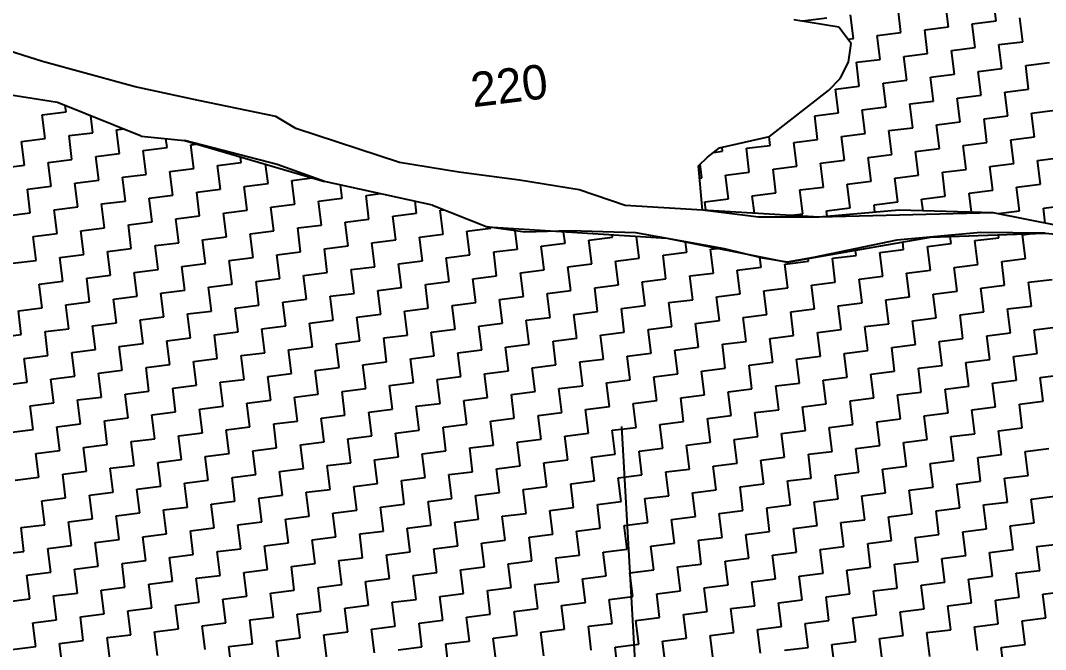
# Model space of a CAD drawing. Header units: metres. Extents: x 286056 to 292206, y 2024114 to 2027347.
# Drawn here: x 290809 to 291223.7, y 2025728.8 to 2025983.3 of the extents above; entities that cross this region are included whole.
import ezdxf
from ezdxf.enums import TextEntityAlignment as Align

# ---------------------------------------------------------------- set-up
doc = ezdxf.new("R2010")
doc.units = ezdxf.units.M
for name, color, linetype in [('LINE_WATER', 4, 'Continuous'), ('POLY_HATCH', 12, 'Continuous'), ('TEXT_PARCEL', 7, 'Continuous')]:
    doc.layers.add(name, color=color, linetype=linetype)
doc.styles.add('TEXT_MAP', font='')
doc.styles.get('TEXT_MAP').set_extended_font_data('Kruti Dev 050')

# ---------------------------------------------------------------- blocks, each defined once
blk = doc.blocks.new('13')
blk.add_lwpolyline([(621.399, 268.435), (623.012, 292.642)])
at = {"layer": 'LINE_WATER'}
for p, q in [((595.35, 315.261), (590.86, 317.321)), ((599.987, 313.349), (595.35, 315.261)), ((595.87, 313.047), (591.969, 314.151)), ((599.992, 310.767), (595.87, 313.047)), ((603.183, 312.233), (599.987, 313.349)), ((607.084, 310.908), (603.183, 312.233)), ((608.041, 310.173), (607.084, 310.908)), ((606.837, 308.413), (602.2, 310.252)), ((613.193, 307.745), (608.041, 310.173)), ((609.192, 307.235), (606.837, 308.413)), ((616.21, 306.862), (613.193, 307.745)), ((614.639, 305.323), (609.192, 307.235)), ((619.302, 306.053), (616.21, 306.862)), ((622.319, 305.17), (619.302, 306.053)), ((624.601, 304.067), (622.319, 305.17)), ((628.576, 303.331), (624.601, 304.067)), ((619.237, 303.322), (617.324, 303.837)), ((631.446, 302.596), (628.576, 303.331)), ((621.593, 303.102), (619.237, 303.322)), ((624.978, 302.587), (621.593, 303.102)), ((629.468, 301.189), (624.978, 302.587)), ((634.575, 302.215), (631.446, 302.596)), ((638.771, 302.068), (634.575, 302.215)), ((643.628, 301.332), (638.771, 302.068)), ((631.382, 300.453), (629.468, 301.189)), ((646.941, 300.229), (643.628, 301.332)), ((632.633, 300.086), (631.382, 300.453)), ((634.032, 300.159), (632.633, 300.086)), ((638.448, 300.527), (634.032, 300.159)), ((642.864, 300.38), (638.448, 300.527)), ((646.176, 299.938), (642.864, 300.38))]:
    blk.add_line(p, q, dxfattribs=at)
at = {"layer": 'POLY_HATCH', "linetype": 'Continuous'}
for p, q in [((595, 312.5), (596.25, 312.5)), ((595, 311.25), (595, 312.5)), ((596.25, 312.5), (596.25, 312.837)), ((635, 312.5), (636.25, 312.5)), ((635, 312.472), (635, 312.5)), ((637.5, 311.25), (637.5, 312.5)), ((640, 311.25), (640, 312.5)), ((642.5, 311.25), (642.5, 312.5)), ((645, 311.25), (645, 312.5)), ((597.5, 311.25), (597.5, 312.145)), ((593.75, 311.25), (595, 311.25)), ((593.75, 310), (593.75, 311.25)), ((596.25, 311.25), (597.5, 311.25)), ((596.25, 310), (596.25, 311.25)), ((598.75, 311.25), (599.118, 311.25)), ((598.75, 310), (598.75, 311.25)), ((637.212, 311.25), (637.5, 311.25)), ((638.75, 311.25), (640, 311.25)), ((638.75, 310), (638.75, 311.25)), ((641.25, 311.25), (642.5, 311.25)), ((641.25, 310), (641.25, 311.25)), ((643.75, 311.25), (645, 311.25)), ((643.75, 310), (643.75, 311.25)), ((646.25, 310), (646.25, 311.25)), ((601.25, 310), (601.25, 310.473)), ((592.5, 310), (593.75, 310)), ((595, 310), (596.25, 310)), ((595, 308.75), (595, 310)), ((597.5, 310), (598.75, 310)), ((597.5, 308.75), (597.5, 310)), ((600, 310), (601.25, 310)), ((600, 308.75), (600, 310)), ((602.5, 310), (602.783, 310)), ((602.5, 308.75), (602.5, 310)), ((637.5, 310), (638.75, 310)), ((637.5, 308.75), (637.5, 310)), ((640, 310), (641.25, 310)), ((640, 308.75), (640, 310)), ((642.5, 310), (643.75, 310)), ((642.5, 308.75), (642.5, 310)), ((645, 310), (646.25, 310)), ((645, 308.75), (645, 310)), ((593.75, 308.75), (595, 308.75)), ((593.75, 307.5), (593.75, 308.75)), ((596.25, 308.75), (597.5, 308.75)), ((596.25, 307.5), (596.25, 308.75)), ((598.75, 308.75), (600, 308.75)), ((598.75, 307.5), (598.75, 308.75)), ((601.25, 308.75), (602.5, 308.75)), ((601.25, 307.5), (601.25, 308.75)), ((603.75, 308.75), (605, 308.75)), ((603.75, 307.5), (603.75, 308.75)), ((605, 308.75), (605, 309.044)), ((636.25, 308.75), (637.5, 308.75)), ((636.25, 307.5), (636.25, 308.75)), ((638.75, 308.75), (640, 308.75)), ((638.75, 307.5), (638.75, 308.75)), ((641.25, 308.75), (642.5, 308.75)), ((641.25, 307.5), (641.25, 308.75)), ((643.75, 308.75), (645, 308.75)), ((643.75, 307.5), (643.75, 308.75)), ((646.25, 308.75), (647.5, 308.75)), ((646.25, 307.5), (646.25, 308.75)), ((606.25, 307.5), (606.25, 308.505)), ((592.5, 307.5), (593.75, 307.5)), ((595, 307.5), (596.25, 307.5)), ((595, 306.25), (595, 307.5)), ((597.5, 307.5), (598.75, 307.5)), ((597.5, 306.25), (597.5, 307.5)), ((600, 307.5), (601.25, 307.5)), ((600, 306.25), (600, 307.5)), ((602.5, 307.5), (603.75, 307.5)), ((602.5, 306.25), (602.5, 307.5)), ((605, 307.5), (606.25, 307.5)), ((605, 306.25), (605, 307.5)), ((607.5, 307.5), (608.579, 307.5)), ((607.5, 306.25), (607.5, 307.5)), ((635, 307.5), (636.25, 307.5)), ((635, 306.25), (635, 307.5)), ((637.5, 307.5), (638.75, 307.5)), ((637.5, 306.25), (637.5, 307.5)), ((640, 307.5), (641.25, 307.5)), ((640, 306.25), (640, 307.5)), ((642.5, 307.5), (643.75, 307.5)), ((642.5, 306.25), (642.5, 307.5)), ((645, 307.5), (646.25, 307.5)), ((645, 306.25), (645, 307.5)), ((610, 306.25), (610, 306.952)), ((632.5, 306.25), (632.5, 306.714)), ((593.75, 306.25), (595, 306.25)), ((593.75, 305), (593.75, 306.25)), ((596.25, 306.25), (597.5, 306.25)), ((596.25, 305), (596.25, 306.25)), ((598.75, 306.25), (600, 306.25)), ((598.75, 305), (598.75, 306.25)), ((601.25, 306.25), (602.5, 306.25)), ((601.25, 305), (601.25, 306.25)), ((603.75, 306.25), (605, 306.25)), ((603.75, 305), (603.75, 306.25)), ((606.25, 306.25), (607.5, 306.25)), ((606.25, 305), (606.25, 306.25)), ((608.75, 306.25), (610, 306.25)), ((608.75, 305), (608.75, 306.25)), ((611.25, 306.25), (611.999, 306.25)), ((611.25, 305), (611.25, 306.25)), ((629.523, 306.25), (630, 306.25)), ((630, 306.25), (630, 306.464)), ((631.25, 306.25), (632.5, 306.25)), ((631.25, 305), (631.25, 306.25)), ((633.75, 306.25), (635, 306.25)), ((633.75, 305), (633.75, 306.25)), ((636.25, 306.25), (637.5, 306.25)), ((636.25, 305), (636.25, 306.25)), ((638.75, 306.25), (640, 306.25)), ((638.75, 305), (638.75, 306.25)), ((641.25, 306.25), (642.5, 306.25)), ((641.25, 305), (641.25, 306.25)), ((643.75, 306.25), (645, 306.25)), ((643.75, 305), (643.75, 306.25)), ((646.25, 306.25), (647.5, 306.25)), ((646.25, 305), (646.25, 306.25)), ((613.75, 305), (613.75, 305.635)), ((628.75, 305), (628.75, 305.721)), ((592.5, 305), (593.75, 305)), ((595, 305), (596.25, 305)), ((595, 303.75), (595, 305)), ((597.5, 305), (598.75, 305)), ((597.5, 303.75), (597.5, 305)), ((600, 305), (601.25, 305)), ((600, 303.75), (600, 305)), ((602.5, 305), (603.75, 305)), ((602.5, 303.75), (602.5, 305)), ((605, 305), (606.25, 305)), ((605, 303.75), (605, 305)), ((607.5, 305), (608.75, 305)), ((607.5, 303.75), (607.5, 305)), ((610, 305), (611.25, 305)), ((610, 303.75), (610, 305)), ((612.5, 305), (613.75, 305)), ((612.5, 303.75), (612.5, 305)), ((615, 305), (615.222, 305)), ((615, 303.75), (615, 305)), ((628.63, 305), (628.75, 305)), ((630, 305), (631.25, 305)), ((630, 303.75), (630, 305)), ((632.5, 305), (633.75, 305)), ((632.5, 303.75), (632.5, 305)), ((635, 305), (636.25, 305)), ((635, 303.75), (635, 305)), ((637.5, 305), (638.75, 305)), ((637.5, 303.75), (637.5, 305)), ((640, 305), (641.25, 305)), ((640, 303.75), (640, 305)), ((642.5, 305), (643.75, 305)), ((642.5, 303.75), (642.5, 305)), ((645, 305), (646.25, 305)), ((645, 303.75), (645, 305)), ((593.75, 303.75), (595, 303.75)), ((593.75, 302.5), (593.75, 303.75)), ((596.25, 303.75), (597.5, 303.75)), ((596.25, 302.5), (596.25, 303.75)), ((598.75, 303.75), (600, 303.75)), ((598.75, 302.5), (598.75, 303.75)), ((601.25, 303.75), (602.5, 303.75)), ((601.25, 302.5), (601.25, 303.75)), ((603.75, 303.75), (605, 303.75)), ((603.75, 302.5), (603.75, 303.75)), ((606.25, 303.75), (607.5, 303.75)), ((606.25, 302.5), (606.25, 303.75)), ((608.75, 303.75), (610, 303.75)), ((608.75, 302.5), (608.75, 303.75)), ((611.25, 303.75), (612.5, 303.75)), ((611.25, 302.5), (611.25, 303.75)), ((613.75, 303.75), (615, 303.75)), ((613.75, 302.5), (613.75, 303.75)), ((616.25, 303.75), (617.5, 303.75)), ((616.25, 302.5), (616.25, 303.75)), ((617.5, 303.75), (617.5, 303.79)), ((618.75, 302.5), (618.75, 303.454)), ((628.75, 303.75), (630, 303.75)), ((628.75, 303.299), (628.75, 303.75)), ((631.25, 303.75), (632.5, 303.75)), ((631.25, 302.834), (631.25, 303.75)), ((633.75, 303.75), (635, 303.75)), ((633.75, 302.5), (633.75, 303.75)), ((636.25, 303.75), (637.5, 303.75)), ((636.25, 302.5), (636.25, 303.75)), ((638.75, 303.75), (640, 303.75)), ((638.75, 302.5), (638.75, 303.75)), ((641.25, 303.75), (642.5, 303.75)), ((641.25, 302.5), (641.25, 303.75)), ((643.75, 303.75), (645, 303.75)), ((643.75, 302.5), (643.75, 303.75)), ((646.25, 303.75), (647.5, 303.75)), ((646.25, 302.5), (646.25, 303.75)), ((621.25, 302.5), (621.25, 303.097)), ((592.5, 302.5), (593.75, 302.5)), ((592.5, 301.25), (592.5, 302.5)), ((595, 302.5), (596.25, 302.5)), ((595, 301.25), (595, 302.5)), ((597.5, 302.5), (598.75, 302.5)), ((597.5, 301.25), (597.5, 302.5)), ((600, 302.5), (601.25, 302.5)), ((600, 301.25), (600, 302.5)), ((602.5, 302.5), (603.75, 302.5)), ((602.5, 301.25), (602.5, 302.5)), ((605, 302.5), (606.25, 302.5)), ((605, 301.25), (605, 302.5)), ((607.5, 302.5), (608.75, 302.5)), ((607.5, 301.25), (607.5, 302.5)), ((610, 302.5), (611.25, 302.5)), ((610, 301.25), (610, 302.5)), ((612.5, 302.5), (613.75, 302.5)), ((612.5, 301.25), (612.5, 302.5)), ((615, 302.5), (616.25, 302.5)), ((615, 301.25), (615, 302.5)), ((617.5, 302.5), (618.75, 302.5)), ((617.5, 301.25), (617.5, 302.5)), ((620, 302.5), (621.25, 302.5)), ((620, 301.25), (620, 302.5)), ((622.5, 302.5), (623.75, 302.5)), ((622.5, 301.25), (622.5, 302.5)), ((623.75, 302.5), (623.75, 302.626)), ((625, 301.25), (625, 302.39)), ((633.044, 302.5), (633.75, 302.5)), ((635, 302.5), (636.25, 302.5)), ((635, 302.2), (635, 302.5)), ((637.5, 302.5), (638.75, 302.5)), ((637.5, 302.113), (637.5, 302.5)), ((640, 302.5), (641.25, 302.5)), ((640, 301.882), (640, 302.5)), ((642.5, 302.5), (643.75, 302.5)), ((642.5, 301.503), (642.5, 302.5)), ((645, 302.5), (646.25, 302.5)), ((645, 301.25), (645, 302.5)), ((627.5, 301.25), (627.5, 301.783)), ((591.25, 301.25), (592.5, 301.25)), ((593.75, 301.25), (595, 301.25)), ((593.75, 300), (593.75, 301.25)), ((596.25, 301.25), (597.5, 301.25)), ((596.25, 300), (596.25, 301.25)), ((598.75, 301.25), (600, 301.25)), ((598.75, 300), (598.75, 301.25)), ((601.25, 301.25), (602.5, 301.25)), ((601.25, 300), (601.25, 301.25)), ((603.75, 301.25), (605, 301.25)), ((603.75, 300), (603.75, 301.25)), ((606.25, 301.25), (607.5, 301.25)), ((606.25, 300), (606.25, 301.25)), ((608.75, 301.25), (610, 301.25)), ((608.75, 300), (608.75, 301.25)), ((611.25, 301.25), (612.5, 301.25)), ((611.25, 300), (611.25, 301.25)), ((613.75, 301.25), (615, 301.25)), ((613.75, 300), (613.75, 301.25)), ((616.25, 301.25), (617.5, 301.25)), ((616.25, 300), (616.25, 301.25)), ((618.75, 301.25), (620, 301.25)), ((618.75, 300), (618.75, 301.25)), ((621.25, 301.25), (622.5, 301.25)), ((621.25, 300), (621.25, 301.25)), ((623.75, 301.25), (625, 301.25)), ((623.75, 300), (623.75, 301.25)), ((626.25, 301.25), (627.5, 301.25)), ((626.25, 300), (626.25, 301.25)), ((628.75, 301.25), (629.112, 301.25)), ((628.75, 300), (628.75, 301.25)), ((643.876, 301.25), (645, 301.25)), ((646.25, 301.25), (647.5, 301.25)), ((646.25, 300.459), (646.25, 301.25)), ((631.25, 300), (631.25, 300.504)), ((633.75, 300), (633.75, 300.142)), ((636.25, 300), (636.25, 300.268)), ((638.75, 300), (638.75, 300.394)), ((641.25, 300), (641.25, 300.377)), ((643.75, 300), (643.75, 300.154)), ((592.5, 300), (593.75, 300)), ((592.5, 298.75), (592.5, 300)), ((595, 300), (596.25, 300)), ((595, 298.75), (595, 300)), ((597.5, 300), (598.75, 300)), ((597.5, 298.75), (597.5, 300)), ((600, 300), (601.25, 300)), ((600, 298.75), (600, 300)), ((602.5, 300), (603.75, 300)), ((602.5, 298.75), (602.5, 300)), ((605, 300), (606.25, 300)), ((605, 298.75), (605, 300)), ((607.5, 300), (608.75, 300)), ((607.5, 298.75), (607.5, 300)), ((610, 300), (611.25, 300)), ((610, 298.75), (610, 300)), ((612.5, 300), (613.75, 300)), ((612.5, 298.75), (612.5, 300)), ((615, 300), (616.25, 300)), ((615, 298.75), (615, 300)), ((617.5, 300), (618.75, 300)), ((617.5, 298.75), (617.5, 300)), ((620, 300), (621.25, 300)), ((620, 298.75), (620, 300)), ((622.5, 300), (623.75, 300)), ((622.5, 298.75), (622.5, 300)), ((625, 300), (626.25, 300)), ((625, 298.75), (625, 300)), ((627.5, 300), (628.75, 300)), ((627.5, 298.75), (627.5, 300)), ((630, 300), (631.25, 300)), ((630, 298.75), (630, 300)), ((632.5, 300), (633.75, 300)), ((632.5, 298.75), (632.5, 300)), ((635, 300), (636.25, 300)), ((635, 298.75), (635, 300)), ((637.5, 300), (638.75, 300)), ((637.5, 298.75), (637.5, 300)), ((640, 300), (641.25, 300)), ((640, 298.75), (640, 300)), ((642.5, 300), (643.75, 300)), ((642.5, 298.75), (642.5, 300)), ((645, 300), (645.484, 300)), ((645, 298.75), (645, 300)), ((591.25, 298.75), (592.5, 298.75)), ((593.75, 298.75), (595, 298.75)), ((593.75, 297.5), (593.75, 298.75)), ((596.25, 298.75), (597.5, 298.75)), ((596.25, 297.5), (596.25, 298.75)), ((598.75, 298.75), (600, 298.75)), ((598.75, 297.5), (598.75, 298.75)), ((601.25, 298.75), (602.5, 298.75)), ((601.25, 297.5), (601.25, 298.75)), ((603.75, 298.75), (605, 298.75)), ((603.75, 297.5), (603.75, 298.75)), ((606.25, 298.75), (607.5, 298.75)), ((606.25, 297.5), (606.25, 298.75)), ((608.75, 298.75), (610, 298.75)), ((608.75, 297.5), (608.75, 298.75)), ((611.25, 298.75), (612.5, 298.75)), ((611.25, 297.5), (611.25, 298.75)), ((613.75, 298.75), (615, 298.75)), ((613.75, 297.5), (613.75, 298.75)), ((616.25, 298.75), (617.5, 298.75)), ((616.25, 297.5), (616.25, 298.75)), ((618.75, 298.75), (620, 298.75)), ((618.75, 297.5), (618.75, 298.75)), ((621.25, 298.75), (622.5, 298.75)), ((621.25, 297.5), (621.25, 298.75)), ((623.75, 298.75), (625, 298.75)), ((623.75, 297.5), (623.75, 298.75)), ((626.25, 298.75), (627.5, 298.75)), ((626.25, 297.5), (626.25, 298.75)), ((628.75, 298.75), (630, 298.75)), ((628.75, 297.5), (628.75, 298.75)), ((631.25, 298.75), (632.5, 298.75)), ((631.25, 297.5), (631.25, 298.75)), ((633.75, 298.75), (635, 298.75)), ((633.75, 297.5), (633.75, 298.75)), ((636.25, 298.75), (637.5, 298.75)), ((636.25, 297.5), (636.25, 298.75)), ((638.75, 298.75), (640, 298.75)), ((638.75, 297.5), (638.75, 298.75)), ((641.25, 298.75), (642.5, 298.75)), ((641.25, 297.5), (641.25, 298.75)), ((643.75, 298.75), (645, 298.75)), ((643.75, 297.5), (643.75, 298.75)), ((592.5, 297.5), (593.75, 297.5)), ((592.5, 296.25), (592.5, 297.5)), ((595, 297.5), (596.25, 297.5)), ((595, 296.25), (595, 297.5)), ((597.5, 297.5), (598.75, 297.5)), ((597.5, 296.25), (597.5, 297.5)), ((600, 297.5), (601.25, 297.5)), ((600, 296.25), (600, 297.5)), ((602.5, 297.5), (603.75, 297.5)), ((602.5, 296.25), (602.5, 297.5)), ((605, 297.5), (606.25, 297.5)), ((605, 296.25), (605, 297.5)), ((607.5, 297.5), (608.75, 297.5)), ((607.5, 296.25), (607.5, 297.5)), ((610, 297.5), (611.25, 297.5)), ((610, 296.25), (610, 297.5)), ((612.5, 297.5), (613.75, 297.5)), ((612.5, 296.25), (612.5, 297.5)), ((615, 297.5), (616.25, 297.5)), ((615, 296.25), (615, 297.5)), ((617.5, 297.5), (618.75, 297.5)), ((617.5, 296.25), (617.5, 297.5)), ((620, 297.5), (621.25, 297.5)), ((620, 296.25), (620, 297.5)), ((622.5, 297.5), (623.75, 297.5)), ((622.5, 296.25), (622.5, 297.5)), ((625, 297.5), (626.25, 297.5)), ((625, 296.25), (625, 297.5)), ((627.5, 297.5), (628.75, 297.5)), ((627.5, 296.25), (627.5, 297.5)), ((630, 297.5), (631.25, 297.5)), ((630, 296.25), (630, 297.5)), ((632.5, 297.5), (633.75, 297.5)), ((632.5, 296.25), (632.5, 297.5)), ((635, 297.5), (636.25, 297.5)), ((635, 296.25), (635, 297.5)), ((637.5, 297.5), (638.75, 297.5)), ((637.5, 296.25), (637.5, 297.5)), ((640, 297.5), (641.25, 297.5)), ((640, 296.25), (640, 297.5)), ((642.5, 297.5), (643.75, 297.5)), ((642.5, 296.25), (642.5, 297.5)), ((645, 297.5), (646.25, 297.5)), ((645, 296.25), (645, 297.5)), ((591.25, 296.25), (592.5, 296.25)), ((593.75, 296.25), (595, 296.25)), ((593.75, 295), (593.75, 296.25)), ((596.25, 296.25), (597.5, 296.25)), ((596.25, 295), (596.25, 296.25)), ((598.75, 296.25), (600, 296.25)), ((598.75, 295), (598.75, 296.25)), ((601.25, 296.25), (602.5, 296.25)), ((601.25, 295), (601.25, 296.25)), ((603.75, 296.25), (605, 296.25)), ((603.75, 295), (603.75, 296.25)), ((606.25, 296.25), (607.5, 296.25)), ((606.25, 295), (606.25, 296.25)), ((608.75, 296.25), (610, 296.25)), ((608.75, 295), (608.75, 296.25)), ((611.25, 296.25), (612.5, 296.25)), ((611.25, 295), (611.25, 296.25)), ((613.75, 296.25), (615, 296.25)), ((613.75, 295), (613.75, 296.25)), ((616.25, 296.25), (617.5, 296.25)), ((616.25, 295), (616.25, 296.25)), ((618.75, 296.25), (620, 296.25)), ((618.75, 295), (618.75, 296.25)), ((621.25, 296.25), (622.5, 296.25)), ((621.25, 295), (621.25, 296.25)), ((623.75, 296.25), (625, 296.25)), ((623.75, 295), (623.75, 296.25)), ((626.25, 296.25), (627.5, 296.25)), ((626.25, 295), (626.25, 296.25)), ((628.75, 296.25), (630, 296.25)), ((628.75, 295), (628.75, 296.25)), ((631.25, 296.25), (632.5, 296.25)), ((631.25, 295), (631.25, 296.25)), ((633.75, 296.25), (635, 296.25)), ((633.75, 295), (633.75, 296.25)), ((636.25, 296.25), (637.5, 296.25)), ((636.25, 295), (636.25, 296.25)), ((638.75, 296.25), (640, 296.25)), ((638.75, 295), (638.75, 296.25)), ((641.25, 296.25), (642.5, 296.25)), ((641.25, 295), (641.25, 296.25)), ((643.75, 296.25), (645, 296.25)), ((643.75, 295), (643.75, 296.25)), ((592.5, 295), (593.75, 295)), ((592.5, 293.75), (592.5, 295)), ((595, 295), (596.25, 295)), ((595, 293.75), (595, 295)), ((597.5, 295), (598.75, 295)), ((597.5, 293.75), (597.5, 295)), ((600, 295), (601.25, 295)), ((600, 293.75), (600, 295)), ((602.5, 295), (603.75, 295)), ((602.5, 293.75), (602.5, 295)), ((605, 295), (606.25, 295)), ((605, 293.75), (605, 295)), ((607.5, 295), (608.75, 295)), ((607.5, 293.75), (607.5, 295)), ((610, 295), (611.25, 295)), ((610, 293.75), (610, 295)), ((612.5, 295), (613.75, 295)), ((612.5, 293.75), (612.5, 295)), ((615, 295), (616.25, 295)), ((615, 293.75), (615, 295)), ((617.5, 295), (618.75, 295)), ((617.5, 293.75), (617.5, 295)), ((620, 295), (621.25, 295)), ((620, 293.75), (620, 295)), ((622.5, 295), (623.75, 295)), ((622.5, 293.75), (622.5, 295)), ((625, 295), (626.25, 295)), ((625, 293.75), (625, 295)), ((627.5, 295), (628.75, 295)), ((627.5, 293.75), (627.5, 295)), ((630, 295), (631.25, 295)), ((630, 293.75), (630, 295)), ((632.5, 295), (633.75, 295)), ((632.5, 293.75), (632.5, 295)), ((635, 295), (636.25, 295)), ((635, 293.75), (635, 295)), ((637.5, 295), (638.75, 295)), ((637.5, 293.75), (637.5, 295)), ((640, 295), (641.25, 295)), ((640, 293.75), (640, 295)), ((642.5, 295), (643.75, 295)), ((642.5, 293.75), (642.5, 295)), ((645, 295), (646.25, 295)), ((645, 293.75), (645, 295)), ((591.25, 293.75), (592.5, 293.75)), ((593.75, 293.75), (595, 293.75)), ((593.75, 292.5), (593.75, 293.75)), ((596.25, 293.75), (597.5, 293.75)), ((596.25, 292.5), (596.25, 293.75)), ((598.75, 293.75), (600, 293.75)), ((598.75, 292.5), (598.75, 293.75)), ((601.25, 293.75), (602.5, 293.75)), ((601.25, 292.5), (601.25, 293.75)), ((603.75, 293.75), (605, 293.75)), ((603.75, 292.5), (603.75, 293.75)), ((606.25, 293.75), (607.5, 293.75)), ((606.25, 292.5), (606.25, 293.75)), ((608.75, 293.75), (610, 293.75)), ((608.75, 292.5), (608.75, 293.75)), ((611.25, 293.75), (612.5, 293.75)), ((611.25, 292.5), (611.25, 293.75)), ((613.75, 293.75), (615, 293.75)), ((613.75, 292.5), (613.75, 293.75)), ((616.25, 293.75), (617.5, 293.75)), ((616.25, 292.5), (616.25, 293.75)), ((618.75, 293.75), (620, 293.75)), ((618.75, 292.5), (618.75, 293.75)), ((621.25, 293.75), (622.5, 293.75)), ((621.25, 292.5), (621.25, 293.75)), ((623.75, 293.75), (625, 293.75)), ((623.75, 292.5), (623.75, 293.75)), ((626.25, 293.75), (627.5, 293.75)), ((626.25, 292.5), (626.25, 293.75)), ((628.75, 293.75), (630, 293.75)), ((628.75, 292.5), (628.75, 293.75)), ((631.25, 293.75), (632.5, 293.75)), ((631.25, 292.5), (631.25, 293.75)), ((633.75, 293.75), (635, 293.75)), ((633.75, 292.5), (633.75, 293.75)), ((636.25, 293.75), (637.5, 293.75)), ((636.25, 292.5), (636.25, 293.75)), ((638.75, 293.75), (640, 293.75)), ((638.75, 292.5), (638.75, 293.75)), ((641.25, 293.75), (642.5, 293.75)), ((641.25, 292.5), (641.25, 293.75)), ((643.75, 293.75), (645, 293.75)), ((643.75, 292.5), (643.75, 293.75)), ((592.5, 292.5), (593.75, 292.5)), ((592.5, 291.25), (592.5, 292.5)), ((595, 292.5), (596.25, 292.5)), ((595, 291.25), (595, 292.5)), ((597.5, 292.5), (598.75, 292.5)), ((597.5, 291.25), (597.5, 292.5)), ((600, 292.5), (601.25, 292.5)), ((600, 291.25), (600, 292.5)), ((602.5, 292.5), (603.75, 292.5)), ((602.5, 291.25), (602.5, 292.5)), ((605, 292.5), (606.25, 292.5)), ((605, 291.25), (605, 292.5)), ((607.5, 292.5), (608.75, 292.5)), ((607.5, 291.25), (607.5, 292.5)), ((610, 292.5), (611.25, 292.5)), ((610, 291.25), (610, 292.5)), ((612.5, 292.5), (613.75, 292.5)), ((612.5, 291.25), (612.5, 292.5)), ((615, 292.5), (616.25, 292.5)), ((615, 291.25), (615, 292.5)), ((617.5, 292.5), (618.75, 292.5)), ((617.5, 291.25), (617.5, 292.5)), ((620, 292.5), (621.25, 292.5)), ((620, 291.25), (620, 292.5)), ((622.5, 292.5), (623.75, 292.5)), ((622.5, 291.25), (622.5, 292.5)), ((625, 292.5), (626.25, 292.5)), ((625, 291.25), (625, 292.5)), ((627.5, 292.5), (628.75, 292.5)), ((627.5, 291.25), (627.5, 292.5)), ((630, 292.5), (631.25, 292.5)), ((630, 291.25), (630, 292.5)), ((632.5, 292.5), (633.75, 292.5)), ((632.5, 291.25), (632.5, 292.5)), ((635, 292.5), (636.25, 292.5)), ((635, 291.25), (635, 292.5)), ((637.5, 292.5), (638.75, 292.5)), ((637.5, 291.25), (637.5, 292.5)), ((640, 292.5), (641.25, 292.5)), ((640, 291.25), (640, 292.5)), ((642.5, 292.5), (643.75, 292.5)), ((642.5, 291.25), (642.5, 292.5)), ((645, 292.5), (646.25, 292.5)), ((645, 291.25), (645, 292.5)), ((591.25, 291.25), (592.5, 291.25)), ((591.25, 290), (591.25, 291.25)), ((593.75, 291.25), (595, 291.25)), ((593.75, 290), (593.75, 291.25)), ((596.25, 291.25), (597.5, 291.25)), ((596.25, 290), (596.25, 291.25)), ((598.75, 291.25), (600, 291.25)), ((598.75, 290), (598.75, 291.25)), ((601.25, 291.25), (602.5, 291.25)), ((601.25, 290), (601.25, 291.25)), ((603.75, 291.25), (605, 291.25)), ((603.75, 290), (603.75, 291.25)), ((606.25, 291.25), (607.5, 291.25)), ((606.25, 290), (606.25, 291.25)), ((608.75, 291.25), (610, 291.25)), ((608.75, 290), (608.75, 291.25)), ((611.25, 291.25), (612.5, 291.25)), ((611.25, 290), (611.25, 291.25)), ((613.75, 291.25), (615, 291.25)), ((613.75, 290), (613.75, 291.25)), ((616.25, 291.25), (617.5, 291.25)), ((616.25, 290), (616.25, 291.25)), ((618.75, 291.25), (620, 291.25)), ((618.75, 290), (618.75, 291.25)), ((621.25, 291.25), (622.5, 291.25)), ((621.25, 290), (621.25, 291.25)), ((623.75, 291.25), (625, 291.25)), ((623.75, 290), (623.75, 291.25)), ((626.25, 291.25), (627.5, 291.25)), ((626.25, 290), (626.25, 291.25)), ((628.75, 291.25), (630, 291.25)), ((628.75, 290), (628.75, 291.25)), ((631.25, 291.25), (632.5, 291.25)), ((631.25, 290), (631.25, 291.25)), ((633.75, 291.25), (635, 291.25)), ((633.75, 290), (633.75, 291.25)), ((636.25, 291.25), (637.5, 291.25)), ((636.25, 290), (636.25, 291.25)), ((638.75, 291.25), (640, 291.25)), ((638.75, 290), (638.75, 291.25)), ((641.25, 291.25), (642.5, 291.25)), ((641.25, 290), (641.25, 291.25)), ((643.75, 291.25), (645, 291.25)), ((643.75, 290), (643.75, 291.25)), ((590, 290), (591.25, 290)), ((592.5, 290), (593.75, 290)), ((592.5, 288.75), (592.5, 290)), ((595, 290), (596.25, 290)), ((595, 288.75), (595, 290)), ((597.5, 290), (598.75, 290)), ((597.5, 288.75), (597.5, 290)), ((600, 290), (601.25, 290)), ((600, 288.75), (600, 290)), ((602.5, 290), (603.75, 290)), ((602.5, 288.75), (602.5, 290)), ((605, 290), (606.25, 290)), ((605, 288.75), (605, 290)), ((607.5, 290), (608.75, 290)), ((607.5, 288.75), (607.5, 290)), ((610, 290), (611.25, 290)), ((610, 288.75), (610, 290)), ((612.5, 290), (613.75, 290)), ((612.5, 288.75), (612.5, 290)), ((615, 290), (616.25, 290)), ((615, 288.75), (615, 290)), ((617.5, 290), (618.75, 290)), ((617.5, 288.75), (617.5, 290)), ((620, 290), (621.25, 290)), ((620, 288.75), (620, 290)), ((622.5, 290), (623.75, 290)), ((622.5, 288.75), (622.5, 290)), ((625, 290), (626.25, 290)), ((625, 288.75), (625, 290)), ((627.5, 290), (628.75, 290)), ((627.5, 288.75), (627.5, 290)), ((630, 290), (631.25, 290)), ((630, 288.75), (630, 290)), ((632.5, 290), (633.75, 290)), ((632.5, 288.75), (632.5, 290)), ((635, 290), (636.25, 290)), ((635, 288.75), (635, 290)), ((637.5, 290), (638.75, 290)), ((637.5, 288.75), (637.5, 290)), ((640, 290), (641.25, 290)), ((640, 288.75), (640, 290)), ((642.5, 290), (643.75, 290)), ((642.5, 288.75), (642.5, 290)), ((591.25, 288.75), (592.5, 288.75)), ((591.25, 287.5), (591.25, 288.75)), ((593.75, 288.75), (595, 288.75)), ((593.75, 287.5), (593.75, 288.75)), ((596.25, 288.75), (597.5, 288.75)), ((596.25, 287.5), (596.25, 288.75)), ((598.75, 288.75), (600, 288.75)), ((598.75, 287.5), (598.75, 288.75)), ((601.25, 288.75), (602.5, 288.75)), ((601.25, 287.5), (601.25, 288.75)), ((603.75, 288.75), (605, 288.75)), ((603.75, 287.5), (603.75, 288.75)), ((606.25, 288.75), (607.5, 288.75)), ((606.25, 287.5), (606.25, 288.75)), ((608.75, 288.75), (610, 288.75)), ((608.75, 287.5), (608.75, 288.75)), ((611.25, 288.75), (612.5, 288.75)), ((611.25, 287.5), (611.25, 288.75)), ((613.75, 288.75), (615, 288.75)), ((613.75, 287.5), (613.75, 288.75)), ((616.25, 288.75), (617.5, 288.75)), ((616.25, 287.5), (616.25, 288.75)), ((618.75, 288.75), (620, 288.75)), ((618.75, 287.5), (618.75, 288.75)), ((621.25, 288.75), (622.5, 288.75)), ((621.25, 287.5), (621.25, 288.75)), ((623.75, 288.75), (625, 288.75)), ((623.75, 287.5), (623.75, 288.75)), ((626.25, 288.75), (627.5, 288.75)), ((626.25, 287.5), (626.25, 288.75)), ((628.75, 288.75), (630, 288.75)), ((628.75, 287.5), (628.75, 288.75)), ((631.25, 288.75), (632.5, 288.75)), ((631.25, 287.5), (631.25, 288.75)), ((633.75, 288.75), (635, 288.75)), ((633.75, 287.5), (633.75, 288.75)), ((636.25, 288.75), (637.5, 288.75)), ((636.25, 287.5), (636.25, 288.75)), ((638.75, 288.75), (640, 288.75)), ((638.75, 287.5), (638.75, 288.75)), ((641.25, 288.75), (642.5, 288.75)), ((641.25, 287.5), (641.25, 288.75)), ((643.75, 288.75), (645, 288.75)), ((643.75, 287.5), (643.75, 288.75)), ((590, 287.5), (591.25, 287.5)), ((592.5, 287.5), (593.75, 287.5)), ((592.5, 286.25), (592.5, 287.5)), ((595, 287.5), (596.25, 287.5)), ((595, 286.25), (595, 287.5)), ((597.5, 287.5), (598.75, 287.5)), ((597.5, 286.25), (597.5, 287.5)), ((600, 287.5), (601.25, 287.5)), ((600, 286.25), (600, 287.5)), ((602.5, 287.5), (603.75, 287.5)), ((602.5, 286.25), (602.5, 287.5)), ((605, 287.5), (606.25, 287.5)), ((605, 286.25), (605, 287.5)), ((607.5, 287.5), (608.75, 287.5)), ((607.5, 286.25), (607.5, 287.5)), ((610, 287.5), (611.25, 287.5)), ((610, 286.25), (610, 287.5)), ((612.5, 287.5), (613.75, 287.5)), ((612.5, 286.25), (612.5, 287.5)), ((615, 287.5), (616.25, 287.5)), ((615, 286.25), (615, 287.5)), ((617.5, 287.5), (618.75, 287.5)), ((617.5, 286.25), (617.5, 287.5)), ((620, 287.5), (621.25, 287.5)), ((620, 286.25), (620, 287.5)), ((622.5, 287.5), (623.75, 287.5)), ((622.5, 286.25), (622.5, 287.5)), ((625, 287.5), (626.25, 287.5)), ((625, 286.25), (625, 287.5)), ((627.5, 287.5), (628.75, 287.5)), ((627.5, 286.25), (627.5, 287.5)), ((630, 287.5), (631.25, 287.5)), ((630, 286.25), (630, 287.5)), ((632.5, 287.5), (633.75, 287.5)), ((632.5, 286.25), (632.5, 287.5)), ((635, 287.5), (636.25, 287.5)), ((635, 286.25), (635, 287.5)), ((637.5, 287.5), (638.75, 287.5)), ((637.5, 286.25), (637.5, 287.5)), ((640, 287.5), (641.25, 287.5)), ((640, 286.25), (640, 287.5)), ((642.5, 287.5), (643.75, 287.5)), ((642.5, 286.25), (642.5, 287.5)), ((591.25, 286.25), (592.5, 286.25)), ((591.25, 285), (591.25, 286.25)), ((593.75, 286.25), (595, 286.25)), ((593.75, 285), (593.75, 286.25)), ((596.25, 286.25), (597.5, 286.25)), ((596.25, 285), (596.25, 286.25)), ((598.75, 286.25), (600, 286.25)), ((598.75, 285), (598.75, 286.25)), ((601.25, 286.25), (602.5, 286.25)), ((601.25, 285), (601.25, 286.25)), ((603.75, 286.25), (605, 286.25)), ((603.75, 285), (603.75, 286.25)), ((606.25, 286.25), (607.5, 286.25)), ((606.25, 285), (606.25, 286.25)), ((608.75, 286.25), (610, 286.25)), ((608.75, 285), (608.75, 286.25)), ((611.25, 286.25), (612.5, 286.25)), ((611.25, 285), (611.25, 286.25)), ((613.75, 286.25), (615, 286.25)), ((613.75, 285), (613.75, 286.25)), ((616.25, 286.25), (617.5, 286.25)), ((616.25, 285), (616.25, 286.25)), ((618.75, 286.25), (620, 286.25)), ((618.75, 285), (618.75, 286.25)), ((621.25, 286.25), (622.5, 286.25)), ((621.25, 285), (621.25, 286.25)), ((623.75, 286.25), (625, 286.25)), ((623.75, 285), (623.75, 286.25)), ((626.25, 286.25), (627.5, 286.25)), ((626.25, 285), (626.25, 286.25)), ((628.75, 286.25), (630, 286.25)), ((628.75, 285), (628.75, 286.25)), ((631.25, 286.25), (632.5, 286.25)), ((631.25, 285), (631.25, 286.25)), ((633.75, 286.25), (635, 286.25)), ((633.75, 285), (633.75, 286.25)), ((636.25, 286.25), (637.5, 286.25)), ((636.25, 285), (636.25, 286.25)), ((638.75, 286.25), (640, 286.25)), ((638.75, 285), (638.75, 286.25)), ((641.25, 286.25), (642.5, 286.25)), ((641.25, 285), (641.25, 286.25)), ((643.75, 286.25), (645, 286.25)), ((643.75, 285), (643.75, 286.25)), ((590, 285), (591.25, 285)), ((592.5, 285), (593.75, 285)), ((592.5, 283.75), (592.5, 285)), ((595, 285), (596.25, 285)), ((595, 283.75), (595, 285)), ((597.5, 285), (598.75, 285)), ((597.5, 283.75), (597.5, 285)), ((600, 285), (601.25, 285)), ((600, 283.75), (600, 285)), ((602.5, 285), (603.75, 285)), ((602.5, 283.75), (602.5, 285)), ((605, 285), (606.25, 285)), ((605, 283.75), (605, 285)), ((607.5, 285), (608.75, 285)), ((607.5, 283.75), (607.5, 285)), ((610, 285), (611.25, 285)), ((610, 283.75), (610, 285)), ((612.5, 285), (613.75, 285)), ((612.5, 283.75), (612.5, 285)), ((615, 285), (616.25, 285)), ((615, 283.75), (615, 285)), ((617.5, 285), (618.75, 285)), ((617.5, 283.75), (617.5, 285)), ((620, 285), (621.25, 285)), ((620, 283.75), (620, 285)), ((622.5, 285), (623.75, 285)), ((622.5, 283.75), (622.5, 285)), ((625, 285), (626.25, 285)), ((625, 283.75), (625, 285)), ((627.5, 285), (628.75, 285)), ((627.5, 283.75), (627.5, 285)), ((630, 285), (631.25, 285)), ((630, 283.75), (630, 285)), ((632.5, 285), (633.75, 285)), ((632.5, 283.75), (632.5, 285)), ((635, 285), (636.25, 285)), ((635, 283.75), (635, 285)), ((637.5, 285), (638.75, 285)), ((637.5, 283.75), (637.5, 285)), ((640, 285), (641.25, 285)), ((640, 283.75), (640, 285)), ((642.5, 285), (643.75, 285)), ((642.5, 283.75), (642.5, 285)), ((601.25, 283.75), (602.5, 283.75)), ((601.25, 282.5), (601.25, 283.75)), ((603.75, 283.75), (605, 283.75)), ((603.75, 282.5), (603.75, 283.75)), ((606.25, 283.75), (607.5, 283.75)), ((606.25, 282.5), (606.25, 283.75)), ((608.75, 283.75), (610, 283.75)), ((608.75, 282.5), (608.75, 283.75)), ((611.25, 283.75), (612.5, 283.75)), ((611.25, 282.5), (611.25, 283.75)), ((613.75, 283.75), (615, 283.75)), ((613.75, 282.5), (613.75, 283.75)), ((616.25, 283.75), (617.5, 283.75)), ((616.25, 282.5), (616.25, 283.75)), ((618.75, 283.75), (620, 283.75)), ((618.75, 282.5), (618.75, 283.75)), ((621.25, 283.75), (622.5, 283.75)), ((621.25, 282.5), (621.25, 283.75)), ((623.75, 283.75), (625, 283.75)), ((623.75, 282.5), (623.75, 283.75)), ((626.25, 283.75), (627.5, 283.75)), ((626.25, 282.5), (626.25, 283.75)), ((628.75, 283.75), (630, 283.75)), ((628.75, 282.5), (628.75, 283.75)), ((631.25, 283.75), (632.5, 283.75)), ((631.25, 282.5), (631.25, 283.75)), ((633.75, 283.75), (635, 283.75)), ((633.75, 282.5), (633.75, 283.75)), ((636.25, 283.75), (637.5, 283.75)), ((636.25, 282.5), (636.25, 283.75)), ((638.75, 283.75), (640, 283.75)), ((638.75, 282.5), (638.75, 283.75)), ((641.25, 283.75), (642.5, 283.75)), ((641.25, 282.5), (641.25, 283.75)), ((643.75, 283.75), (645, 283.75)), ((643.75, 282.5), (643.75, 283.75)), ((610, 282.5), (611.25, 282.5)), ((612.5, 282.5), (613.75, 282.5)), ((612.5, 281.25), (612.5, 282.5)), ((615, 282.5), (616.25, 282.5)), ((615, 281.25), (615, 282.5)), ((617.5, 282.5), (618.75, 282.5)), ((617.5, 281.25), (617.5, 282.5)), ((620, 282.5), (621.25, 282.5)), ((620, 281.25), (620, 282.5)), ((622.5, 282.5), (623.75, 282.5)), ((622.5, 281.25), (622.5, 282.5)), ((625, 282.5), (626.25, 282.5)), ((625, 281.25), (625, 282.5)), ((627.5, 282.5), (628.75, 282.5)), ((627.5, 281.25), (627.5, 282.5)), ((630, 282.5), (631.25, 282.5)), ((630, 281.25), (630, 282.5)), ((632.5, 282.5), (633.75, 282.5)), ((632.5, 281.25), (632.5, 282.5)), ((635, 282.5), (636.25, 282.5)), ((635, 281.25), (635, 282.5)), ((637.5, 282.5), (638.75, 282.5)), ((637.5, 281.25), (637.5, 282.5)), ((640, 282.5), (641.25, 282.5)), ((640, 281.25), (640, 282.5)), ((642.5, 282.5), (643.75, 282.5)), ((642.5, 281.25), (642.5, 282.5)), ((621.25, 281.25), (622.5, 281.25)), ((621.25, 280), (621.25, 281.25)), ((623.75, 281.25), (625, 281.25)), ((623.75, 280), (623.75, 281.25)), ((626.25, 281.25), (627.5, 281.25)), ((626.25, 280), (626.25, 281.25)), ((628.75, 281.25), (630, 281.25)), ((628.75, 280), (628.75, 281.25)), ((631.25, 281.25), (632.5, 281.25)), ((631.25, 280), (631.25, 281.25)), ((633.75, 281.25), (635, 281.25)), ((633.75, 280), (633.75, 281.25)), ((636.25, 281.25), (637.5, 281.25)), ((636.25, 280), (636.25, 281.25)), ((638.75, 281.25), (640, 281.25)), ((638.75, 280), (638.75, 281.25)), ((641.25, 281.25), (642.5, 281.25)), ((641.25, 280), (641.25, 281.25)), ((643.75, 281.25), (645, 281.25)), ((643.75, 280), (643.75, 281.25)), ((630, 280), (631.25, 280)), ((632.5, 280), (633.75, 280)), ((632.5, 278.75), (632.5, 280)), ((635, 280), (636.25, 280)), ((635, 278.75), (635, 280)), ((637.5, 280), (638.75, 280)), ((637.5, 278.75), (637.5, 280)), ((640, 280), (641.25, 280)), ((640, 278.75), (640, 280)), ((642.5, 280), (643.75, 280)), ((642.5, 278.75), (642.5, 280)), ((641.25, 278.75), (642.5, 278.75)), ((641.25, 277.5), (641.25, 278.75))]:
    blk.add_line(p, q, dxfattribs=at)
at = {"layer": 'POLY_HATCH'}
for p, q in [((636.819, 311.937), (634.543, 312.606)), ((637.355, 311), (636.819, 311.937)), ((637.087, 310.063), (637.355, 311)), ((599.992, 310.767), (602.2, 310.252)), ((602.2, 310.252), (609.192, 307.235)), ((636.551, 309.26), (637.087, 310.063)), ((635.882, 308.725), (636.551, 309.26)), ((632.534, 306.717), (635.882, 308.725)), ((629.856, 306.45), (632.534, 306.717)), ((628.651, 305.647), (629.187, 306.048)), ((629.187, 306.048), (629.856, 306.45)), ((628.576, 303.331), (628.651, 305.647)), ((614.639, 305.323), (617.324, 303.837)), ((617.324, 303.837), (626.548, 302.098)), ((634.575, 302.215), (628.576, 303.331)), ((626.548, 302.098), (632.633, 300.086)), ((643.628, 301.332), (634.575, 302.215)), ((632.633, 300.086), (640.224, 300.468)), ((640.224, 300.468), (646.176, 299.938)), ((646.176, 299.938), (649.562, 299.203))]:
    blk.add_line(p, q, dxfattribs=at)
at = {"layer": 'TEXT_PARCEL', "style": 'TEXT_MAP'}
blk.add_text('220', height=1.8, dxfattribs=at).set_placement((619.367, 310.126), align=Align.CENTER)

msp = doc.modelspace()

# ---------------------------------------------------------------- block references
at = {"xscale": 7.751650312977041, "yscale": 7.751650312977041, "zscale": 7.751650312977041, "rotation": 7.058277928675759}
msp.add_blockref('13', (286538.24, 2022974.39), dxfattribs=at)

doc.saveas('drawing.dxf')
